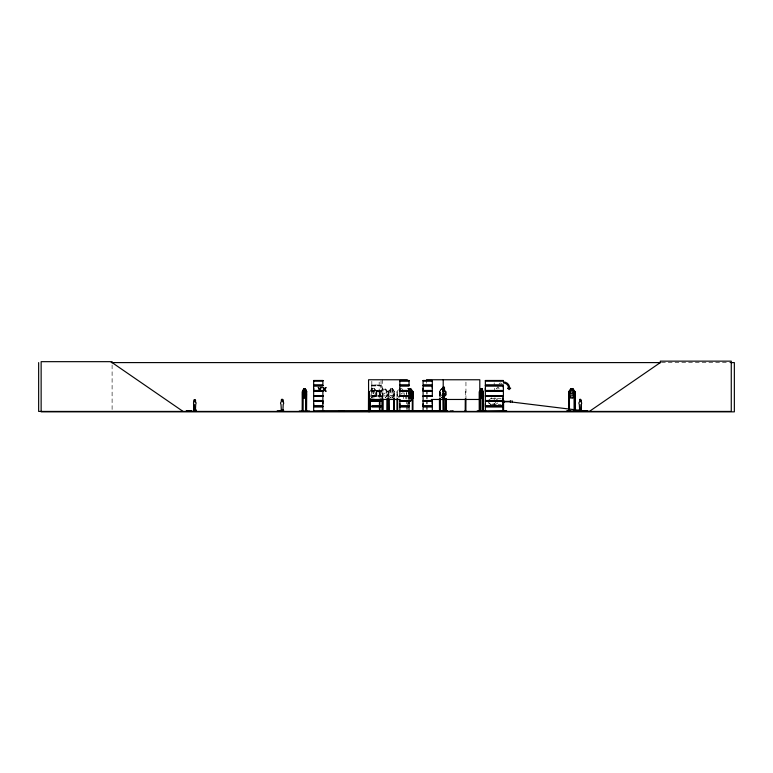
<?xml version="1.0" encoding="UTF-8"?>
<svg xmlns="http://www.w3.org/2000/svg" width="773" height="773" viewBox="0 0 773 773"><rect width="100%" height="100%" fill="white"/><g stroke="black" fill="none" stroke-linecap="round" stroke-linejoin="round"><path stroke-width="0.58" stroke-dasharray="3.87 2.9" d="M371.832 388.201L371.784 390.703L381.147 390.916L371.745 391.061L371.832 398.472M381.031 388.201L381.041 385.138M371.832 385.051L381.089 385.321M381.031 400.52L381.089 391.109M393.882 391.698L393.795 397.525M440.001 391.698L440.05 397.525M376.18 391.573L376.055 397.525M387.031 391.621L386.906 397.525M396.964 397.525L396.964 391.737L397.631 391.467L397.631 397.525M440.088 391.573L439.335 391.708L439.373 394.829L441.557 397.95L439.441 394.8M381.041 391.322L371.823 391.38M371.726 396.085L381.137 396.056L371.745 395.795M390.423 388.664L389.418 394.075L390.761 395.931L392.095 395.931L393.409 394.075L392.423 388.664L390.375 388.664L388.384 391.737L388.384 397.525M445.451 391.66L445.48 397.525M370.779 391.737L371.968 388.664L374.364 388.664M381.012 391.698L380.335 391.737L380.335 397.525M386.954 391.698L387.573 391.737L385.167 388.664L382.741 388.664L381.524 391.737L381.524 394.075L383.157 395.931L384.77 395.931L386.365 394.075L386.365 391.737L385.167 388.664M371.765 385.321L371.823 390.462L381.089 390.752M381.108 385.63L371.774 385.669M375.717 396.423L377.147 396.423M394.346 397.525L394.443 391.708L392.404 388.577L390.346 388.577L388.317 391.708L388.23 397.525M392.375 397.873L394.375 394.8M390.423 397.873L388.317 394.829L390.394 397.95L392.452 397.95L394.481 394.829M400.965 394.317L401.786 393.109M439.335 391.708L441.596 388.577M444.378 397.177L445.973 394.8M381.089 395.969L371.813 395.737M369.513 391.708L371.948 388.577M385.167 397.873L387.592 394.8M387.669 394.829L385.205 397.95L382.703 397.95L380.239 394.829L380.239 391.708L382.703 388.577L385.205 388.577L387.669 391.708L387.573 397.525M373.958 395.931L375.523 394.075L375.523 391.737L374.345 388.664M495.889 402.346L494.034 403.979L491.686 403.979L488.613 402.762L490.884 404.646M440.069 391.718L440.156 397.525M488.536 400.298L491.657 397.834M494.788 405.265L497.909 402.801M376.103 391.698L376.751 391.737L376.751 397.525M388.964 391.698L388.23 391.737M661.504 362.595L729.577 362.595M371.823 385.94L381.041 385.94L381.031 390.549M371.929 388.577L374.403 388.577L376.818 391.708L376.809 394.829L374.383 397.95L371.929 397.95L374.383 388.577L376.809 391.708M445.374 391.737L446.079 391.737L446.079 397.525M379.176 391.737L379.495 397.66M382.867 391.737L382.548 397.66M465.945 391.737L465.278 391.737L465.278 397.66M371.832 395.621L381.031 395.621M371.832 396.423L381.031 396.423M501.184 398.655L491.28 398.655L491.28 397.989M491.28 404.559L501.184 404.559M494.788 397.834L497.909 400.298M488.613 402.762L490.923 404.579M370.779 394.075L372.373 395.931M441.972 395.931L440.504 394.075L441.596 388.664L439.412 391.737L439.557 397.525M403.603 390.964L401.786 388.664L399.361 388.664L396.858 391.708L396.858 394.829L399.322 397.95M396.936 394.8L398.153 396.336M380.316 394.8L382.741 397.873M369.533 394.829L371.948 397.95M444.378 389.36L446.04 391.708M392.375 388.664L394.481 391.708L393.65 391.737L393.65 397.525M382.751 393.109L383.534 394.317L385.167 393.109L384.345 389.07L383.534 389.07L382.751 391.737L382.867 397.66M390.394 388.577L392.452 397.95M494.575 388.201L494.575 390.462M494.575 403.699L494.575 405.96M494.189 382.848L494.189 385.031M494.189 398.337L494.189 400.52M465.945 382.084L465.945 398.308M445.973 391.737L445.973 397.525M427.208 391.737L427.208 394.104M427.208 395.293L427.208 398.849M427.208 400.037L427.208 404.781M427.208 405.97L427.208 409.526M426.541 379.765L426.541 383.234M426.541 391.737L426.541 394.104M426.541 395.293L426.541 398.849M426.541 400.037L426.541 404.781M426.541 405.97L426.541 409.526M407.274 402.414L407.323 404.781M407.323 405.97L407.274 409.526M406.627 391.737L406.627 394.104M406.627 395.293L406.666 398.849M406.627 400.037L406.666 404.781M406.666 405.97L406.627 409.526M406.443 392.887L406.443 398.684M405.777 395.206L405.777 398.684M404.192 392.887L404.192 398.684M403.525 395.206L403.525 398.684M402.984 391.737L402.984 394.075M394.191 391.737L394.191 397.525M388.906 391.476L388.925 397.525M388.78 391.737L388.78 397.525M382.616 379.765L382.616 398.308M381.041 380.664L381.031 385.031L371.823 385.031L371.832 380.934M379.437 402.414L379.495 404.781M379.437 405.97L379.495 409.526M379.243 391.737L379.243 397.66M379.243 402.414L379.243 404.781M379.243 405.97L379.243 409.526M379.176 382.084L379.176 398.308M379.176 402.414L379.176 404.781M379.176 405.97L379.176 409.526M112.104 364.972L112.104 410.241M497.493 386.558A6.203 6.203 0 0 0 497.281 388.162L496.256 388.162L497.744 389.602L499.242 388.162L498.199 388.162A5.179 5.179 0 0 1 498.382 386.819M499.097 383.775A6.203 6.203 0 0 1 500.382 382.79M500.798 383.679A5.179 5.179 0 0 1 502.044 383.157M391.08 389.07L390.433 393.109L391.747 394.317L392.423 391.737L391.747 389.07L391.032 389.07M372.75 389.07L371.977 393.109L372.75 394.317L373.543 394.317L374.354 391.737L373.543 389.07L372.75 389.07"/><path stroke-width="1.16" d="M313.664 405.96L313.664 401.429L322.882 401.429L322.872 405.96L313.664 405.96L313.674 403.699M322.882 390.462L313.664 390.462L313.674 388.201M322.872 403.699L322.872 401.429M399.854 405.96L399.854 403.699M399.854 390.462L399.854 388.201M409.023 403.699L409.023 401.429M423.092 405.96L423.092 401.429L432.31 401.429L432.3 405.96L423.092 405.96L423.102 403.699M423.092 390.462L423.092 385.94L432.31 385.94L432.3 390.462L423.092 390.462L423.102 388.201M432.3 403.699L432.3 401.429M432.3 388.201L432.3 385.94M503.407 405.96L485.367 405.96L485.376 403.699M485.367 390.462L485.367 385.94L503.407 385.94L503.397 390.462L485.367 390.462L485.376 388.201M503.397 388.201L503.397 385.94M482.903 411.429L482.719 391.496M195.434 410.685L195.695 404.356A1.643 1.285 -90 0 0 195.434 401.776L195.492 399.999L195.434 401.776M580.967 410.685L581.257 404.356A1.643 1.382 -90 0 0 580.967 401.776L581.025 399.999L580.967 401.776M569.401 391.592L569.45 411.429M574.977 391.708L574.861 394.8L572.861 397.95L570.764 397.95L568.706 394.829L568.706 391.708L570.812 388.577L572.909 388.577L574.977 391.708L574.986 411.429L575.035 391.737L574.31 391.457M574.387 391.573L574.407 411.429M195.492 410.685L194.139 410.685L193.878 404.356A1.643 1.285 -90 0 1 194.139 401.776L194.294 399.593M195.511 410.028L194.786 409.835L195.685 409.603L195.685 411.043M195.55 409.941L194.777 409.893L195.511 409.748M195.057 409.748L195.501 409.825M579.508 411.217L579.489 409.603L580.378 409.893L579.673 410.028M579.682 409.748L580.291 409.893L579.808 409.99M481.086 391.737L481.772 389.07M281.362 410.685L281.005 404.356A1.643 1.556 -90 0 1 281.333 401.776L281.391 399.786M282.145 409.748L282.609 409.835M371.784 411.4L390.336 411.429M305.325 397.95L303.857 397.95L305.325 388.577L303.857 388.577L302.465 391.708L302.514 411.429L302.678 391.737M480.564 411.429L480.622 391.737L481.086 388.664L482.081 388.664L482.468 394.075L481.859 395.931L481.241 395.931L480.622 394.075M476.931 411.333L506.856 411.13L476.912 411.381L486.604 411.371M444.262 387.321L443.528 388.858L443.876 387.321L444.475 387.321L444.475 391.225L443.866 391.225L443.509 389.66L444.253 391.225M444.262 393.805L443.528 395.332L443.876 393.805L444.475 393.805L444.475 397.699L443.866 397.699L443.895 396.143M443.151 391.225L443.509 389.66M443.895 389.66L443.528 391.225L442.939 391.225L442.948 387.321L443.557 387.321L443.905 388.858M443.151 397.699L443.509 396.143M299.277 411.062L309.596 411.062M444.089 387.321L444.089 391.225M443.905 395.332L443.557 393.805L442.948 393.805L442.939 397.699L443.528 397.699M444.089 397.699L444.089 393.805M482.014 393.109L481.695 394.317L481.086 393.109M408.444 390.848L408.975 389.07L409.777 389.07L410.598 393.109L408.975 394.317M408.444 393.969L408.975 392.191L409.777 392.191L410.598 396.23L408.975 397.448M481.164 397.873L480.139 394.829L480.139 391.708L481.077 388.577L482.101 388.577L482.999 391.737L482.961 411.429M481.144 388.577L480.168 391.737L480.284 411.429M482.004 397.873L483.038 394.829L482.023 397.95L481.077 397.95L481.077 388.577M566.764 411.371L577.083 411.062L573.093 411.381M570.803 411.371L566.773 411.062L570.822 411.033M441.789 411.023L447.731 411.062L441.76 411.333M368.441 411.42L368.528 391.737L369.223 391.737L369.262 411.429M370.219 411.062C364.238 410.241 370.682 413.053 370.17 410.714M367.774 411.062L397.419 411.023M380.2 411.371L380.258 410.714M405.632 411.371L405.699 410.714M426.464 410.714L426.445 411.033M303.915 388.577L302.465 391.708M305.258 397.95L306.601 394.8M305.982 394.075L305.084 395.931L304.175 395.931L303.258 394.075L303.944 388.664L305.306 388.664L305.982 391.737L305.944 411.429M409.304 395.689L410.994 393.815L409.709 396.153C412.347 398.617 410.134 399.892 409.275 396.607M320.776 387.476L319.79 389.003L318.273 387.476L319.471 389.418L318.331 387.476M323.616 387.476L324.544 389.003L326.09 387.476L324.824 389.399L326.09 391.38L324.505 389.814L323.549 391.38L313.664 391.38L313.664 395.737L322.892 395.737L322.872 391.38M318.795 391.38L319.809 389.814L320.747 391.38M318.234 391.38L319.52 389.418M322.988 391.38L324.274 389.418L323.085 387.476M579.682 399.593L580.339 399.177M579.847 399.419L579.595 401.776A1.643 1.382 -90 0 0 579.306 404.356L579.644 410.685L581.025 410.685L581.257 404.356M572.832 397.873L574.977 394.829M282.686 399.419L281.903 399.206L281.362 399.999M187.704 411.313L188.071 411.043M194.806 411.304L194.284 411.41L194.429 410.357M195.859 411.429L196.352 410.357L195.366 410.357L195.366 411.043M410.598 397.873L413.024 394.8L410.637 391.708L408.134 391.708M413.101 394.829L410.637 397.95L408.134 397.95M408.134 388.577L410.637 388.577L413.101 391.708L413.101 397.96L410.598 401.003L408.173 401.003M413.101 397.96L410.637 401.081L399.776 401.119M578.658 411.42L578.774 410.357L579.673 410.357M579.335 411.41L578.764 411.304L588.205 411.429M283.15 410.357L283.585 411.217L283.585 410.357L282.966 411.043M399.883 411.246L399.854 406.869M313.635 395.747L322.892 395.979M313.664 411.236L313.674 406.869L322.882 406.869L322.882 411.236L313.635 411.42M423.092 411.236L423.102 406.869L432.31 406.869L432.31 411.236L423.063 411.42M589.355 411.429L660.316 362.595L660.316 361.155L731.268 361.155L731.268 411.429L38.65 411.429L38.65 362.595M186.641 411.429L186.138 411.043L191.907 411.217M196.1 411.429L185.993 411.41L186.67 411.41M580.958 411.42C579.402 411.12 581.808 411.98 580.842 410.357M587.654 411.313L588.069 411.043L582.649 411.217M437.75 411.381L447.722 411.033M277.149 411.429L283.401 411.043L283.401 410.357M283.276 411.429L283.73 411.429M369.011 411.381L369.185 391.737M412.386 391.698L413.004 391.737L412.927 411.429M111.196 362.595L660.683 362.595M730.727 362.595L734.35 362.595L734.35 411.845L41.143 411.845L41.143 361.667L112.104 361.667L112.104 362.595L183.056 411.429M407.323 379.765L368.566 379.765L368.595 411.429M426.541 379.765L479.82 379.765L479.753 411.371M313.654 380.48L322.892 380.48M399.834 380.48L409.033 380.48M423.082 380.48L432.31 380.48M485.357 380.48L503.416 380.48M503.416 380.645L485.357 380.654L485.376 385.031L503.407 385.031M313.674 380.934L322.872 380.934M399.854 380.934L409.023 380.934M423.102 380.934L432.3 380.934M485.376 380.934L503.397 380.934M399.844 385.031L409.033 385.031M313.596 385.341L322.94 385.341M399.776 385.341L409.091 385.341M423.024 385.341L432.368 385.341M485.309 385.341L503.474 385.341M313.596 385.621L322.94 385.621M399.776 385.621L409.091 385.621M423.024 385.621L432.368 385.621M485.309 385.621L503.474 385.621M322.882 385.94L313.664 385.94L313.664 390.462M409.033 385.94L399.844 385.94L399.844 390.462L409.033 390.462M320.727 387.476L321.336 387.476L320.07 389.399L321.336 391.38M408.173 388.664L410.598 388.664L411.796 391.737L411.796 394.075L410.202 395.931L399.834 395.931M324.544 389.003L323.027 387.476L324.274 389.418M443.402 389.273L444.011 389.244M319.809 389.814L320.698 391.38M313.596 390.78L322.94 390.78M399.776 390.78L409.091 390.78M423.024 390.78L432.368 390.78M485.309 390.78L503.474 390.78M313.596 391.061L322.94 391.061M399.776 391.061L409.091 391.061M423.024 391.061L432.368 391.061M485.309 391.061L503.474 391.061M409.033 391.38L399.844 391.38L399.844 395.737L409.033 395.747M302.91 391.457L302.929 411.429M482.652 391.457L483.241 391.737L483.241 411.429M302.929 391.698L302.301 391.737L302.311 411.429M305.992 391.737L306.707 391.708L306.562 411.429M408.173 391.785L410.598 391.785L411.796 394.858L411.796 397.206L410.202 399.061L408.588 399.061M569.527 391.737L568.744 391.708L568.851 411.429L568.967 391.737M302.465 394.829L303.934 397.853M568.706 394.829L570.841 397.873M313.674 395.621L322.872 395.621M399.854 395.621L409.023 395.621M432.3 395.621L423.102 395.621L423.092 391.38L432.31 391.38L432.31 395.737L423.044 395.921L432.31 395.931M485.376 395.621L503.397 395.621L503.407 391.38L485.367 391.38L485.367 395.737L503.416 395.747M485.357 395.931L503.416 395.931M399.834 396.143L409.033 396.134M432.31 396.163L423.082 396.163L423.102 400.52L432.31 400.52M503.416 396.143L485.357 396.143L485.376 400.52L503.407 400.52M313.674 396.423L322.872 396.423M399.854 396.423L409.023 396.423M423.102 396.423L432.3 396.423M485.376 396.423L503.397 396.423M502.672 397.911L503.387 397.989L503.426 411.429M502.672 398.066L503.387 398.066M502.672 398.578L503.387 398.578M502.672 398.655L503.387 398.733M368.566 399.467L400.279 399.467M431.315 399.467L479.82 399.467M194.139 399.999L194.139 401.776M282.783 399.593L282.918 401.776A1.643 1.556 -90 0 1 283.208 404.356L282.889 410.685L281.333 410.685M371.823 400.52L381.041 400.52M399.844 400.52L409.033 400.52M313.596 400.839L322.94 400.839M371.755 400.839L381.099 400.839M399.776 400.839L409.091 400.839M423.024 400.839L432.368 400.839M485.309 400.839L503.474 400.839M502.392 401.023L504.218 401.023L504.218 402.153L502.392 402.153M313.596 401.119L322.94 401.119M371.755 401.119L381.099 401.119M423.024 401.119L432.368 401.119M485.309 401.119L503.581 401.177L503.581 411.429M371.823 401.429L381.041 401.429M503.407 401.429L485.367 401.429L485.367 405.96M504.218 401.38L510.373 401.38M282.889 401.776L282.889 399.999M504.218 401.796L510.373 401.796M502.759 401.989L503.581 401.989M502.759 402.202L503.581 402.202M193.878 404.356L194.207 410.685M503.387 404.482L502.672 404.559L503.387 404.637M502.672 405.149L503.387 405.149M502.672 405.303L503.387 405.303M371.823 405.96L381.041 405.96M409.033 405.96L399.844 405.96L399.844 401.429L409.033 401.429L409.023 405.96M313.596 406.269L322.94 406.269M371.755 406.269L381.099 406.269M399.776 406.269L409.091 406.269M423.024 406.269L432.368 406.269M485.309 406.269L503.474 406.269M313.596 406.55L322.94 406.55M371.755 406.55L381.099 406.55M399.776 406.55L409.091 406.55M423.024 406.55L432.368 406.55M485.309 406.55L503.474 406.55M371.823 406.869L381.041 406.869M399.844 406.869L409.033 406.869M503.407 406.869L485.367 406.869L485.367 411.236M579.692 409.951L580.281 409.97M302.233 410.714L302.948 410.714M305.924 410.714L306.639 410.714M445.296 410.714L446.156 410.714M465.201 410.714L466.109 411.371M479.994 410.714L479.134 410.714L479.134 411.429M480.226 410.714L480.816 411.429L480.777 395.206M482.7 410.714L483.299 410.714M568.764 410.714L569.595 410.714L569.595 411.429M574.262 410.714L575.102 410.714M189.974 410.907L191.057 410.907M279.372 410.907L280.464 410.907M341.038 411.023L343.502 411.023M363.339 411.023L365.871 411.023M366.904 411.023L366.441 411.429M397.709 410.917L403.448 410.917L403.448 411.429M406.521 410.917L412.26 410.917M423.324 411.023L425.875 411.023M426.338 411.023L426.918 411.429M435.054 411.023L437.595 411.023M450.118 411.023L452.659 411.023M453.133 411.023L453.596 411.429M583.509 410.907L584.601 410.907M313.674 411.11L322.872 411.11M371.832 411.11L390.297 411.062M396.462 411.062L392.24 411.429L396.423 411.429M399.854 411.11L409.023 411.11M423.102 411.11L432.3 411.11M577.083 411.062L573.006 411.429M283.604 411.313L276.811 411.41L277.43 411.043M412.367 391.486L412.26 411.429M512.016 402.057L586.842 411.217M387.717 411.371L387.573 398.684M399.863 411.4L409.033 411.236L409.023 406.869M407.1 411.381L407.187 410.714M406.801 411.371L406.753 410.714M305.258 388.577L306.668 391.737M305.238 388.664L306.601 391.737M302.514 394.8L303.915 397.95M482.932 391.737L482.023 388.577L482.023 397.95M480.168 394.8L481.144 397.95M443.171 387.321L443.528 388.858M443.171 393.805L443.528 395.332M479.878 411.391L479.917 391.737L479.202 391.737L479.231 411.429M481.695 389.07L482.014 391.737M581.576 411.217L581.576 410.357L580.687 410.357L580.687 411.043M581.422 410.357L581.422 411.043L578.938 411.043L578.938 410.357M580.194 409.603L580.194 411.043M580.127 409.603L580.127 411.043M579.557 409.603L579.673 411.043M574.783 410.714L574.803 411.429M574.581 410.714L574.561 411.429M574.252 391.476L574.271 411.429M569.286 410.714L569.305 411.429M569.083 410.714L569.083 411.429M512.016 400.665L512.016 402.511M510.373 400.665L510.373 402.511M502.875 398.733L502.914 411.429M483.086 410.714L483.086 411.429M482.71 410.714L482.719 411.429M480.439 410.714L480.468 411.429M479.386 410.714L479.405 411.429M465.945 398.849L465.868 411.429M465.356 410.714L465.356 411.429M465.278 398.849L465.201 411.429M446.079 398.684L446.031 411.429M445.973 398.684L445.866 411.429M445.586 410.714L445.567 411.429M445.48 398.684L445.412 411.429M445.374 398.684L445.296 411.429M444.002 411.429L444.002 410.714L322.824 410.821L322.824 411.429M443.905 411.429L443.828 391.737L443.209 391.737L443.393 411.429M443.75 410.714L443.731 411.429M443.209 379.765L443.238 411.429M442.823 410.821L442.823 411.429M441.808 410.821L441.798 411.429M440.156 398.684L440.117 411.429M440.05 398.684L439.943 411.429M439.653 410.714L439.644 411.429M439.441 398.684L439.479 411.429M439.373 410.714L439.373 411.429M427.208 410.714L427.285 411.429M427.131 410.714L427.131 411.429M426.541 410.714L426.541 411.429M414.966 410.821L414.966 411.429M413.942 410.821L413.942 411.429M413.082 410.714L413.082 411.429M412.415 410.714L412.415 411.429M409.023 385.031L409.033 380.664L399.834 380.664L399.854 385.031M407.4 411.429L407.4 410.714L407.274 411.429M406.685 410.714L406.588 411.429L406.443 410.714M406.366 410.714L406.366 411.429M405.854 410.714L405.777 411.429M404.269 410.714L404.269 411.429M404.115 410.714L404.115 411.429M403.844 410.821L403.844 411.429M403.525 410.714L403.603 411.429M402.404 410.821L402.404 411.429M397.631 398.684L397.709 411.429M397.554 410.714L397.554 411.429M396.964 398.684L396.964 411.429M396.887 410.714L396.733 411.023M394.346 398.684L394.404 411.429L394.191 398.684M394.085 410.714L394.114 411.429M393.872 410.714L393.901 411.429M393.795 398.684L393.728 411.429M393.65 398.684L393.583 411.429M388.925 398.684L388.993 411.429M388.78 398.684L388.848 411.429M388.674 410.714L388.674 411.429M388.384 398.684L388.49 411.429M388.23 398.684L388.23 411.429L388.172 410.714M387.495 410.714L387.495 411.429M386.983 410.714L386.983 411.429M386.906 398.684L386.829 411.429M382.935 410.714L382.896 411.429M382.867 398.849L382.799 411.429M382.616 398.849L382.616 411.429M382.548 398.849L382.548 411.429M381.002 398.684L381.079 411.429M380.925 410.714L380.925 411.429M380.413 410.714L380.335 411.429M379.524 410.714L379.562 411.429M379.427 410.714L379.504 411.429M379.243 410.714L379.253 411.429M379.156 410.714L379.07 411.429M376.78 410.714L376.828 411.429M376.693 410.714L376.625 411.429L376.615 410.714M376.19 410.714L376.18 411.429L376.103 410.714M370.335 410.714L370.383 411.429M370.257 398.684L370.267 411.429M369.745 410.714L369.736 411.429L369.61 398.684M369.533 410.714L369.533 411.429M365.03 410.821L365.03 411.429M364.692 410.821L364.692 411.429M364.247 410.821L364.247 411.429M362.682 411.429L360.778 411.429M344.594 411.429L344.004 411.429M340.371 411.429L338.468 411.429M323.607 410.821L323.607 411.429M306.408 410.714L306.408 411.429L306.369 394.046M306.205 391.737L306.156 411.429M302.716 410.714L302.716 411.429M282.734 411.043L282.773 409.603L282.019 409.603L282.058 411.043M281.246 410.357L280.87 411.217M280.995 410.357L280.995 411.043M196.207 410.357L196.207 411.043L193.733 411.043L193.733 410.357M195.511 410.357L195.511 411.217M195.096 409.603L195.018 411.043M194.574 411.043L194.574 410.357L193.579 410.357L193.579 411.217M503.484 381.959A6.203 6.203 0 0 1 509.697 388.162L510.721 388.162L509.127 389.602L507.542 388.162L508.566 388.162A5.179 5.179 0 0 0 503.387 382.983M304.388 389.07L303.944 393.109L304.842 394.317L305.306 391.737L304.842 389.07L304.32 389.07M571.469 389.07L570.812 393.109L572.146 394.317L572.832 391.737L572.146 389.07L571.469 389.07M570.803 388.664L569.778 394.075L571.141 395.931L572.493 395.931L573.837 394.075L573.837 391.737L572.832 388.664L570.803 388.664M586.002 411.217L586.562 411.41L586.002 411.217M278.869 411.217L279.353 411.313L278.869 411.217M281.71 411.217L281.71 411.304M322.892 380.664L313.654 380.645L313.674 385.031L322.882 385.031L322.882 380.664M432.31 380.645L423.082 380.654L423.102 385.031L432.31 385.031L432.31 380.664M322.892 396.134L313.654 396.134L313.674 400.52L322.882 400.52L322.882 396.163"/></g></svg>
